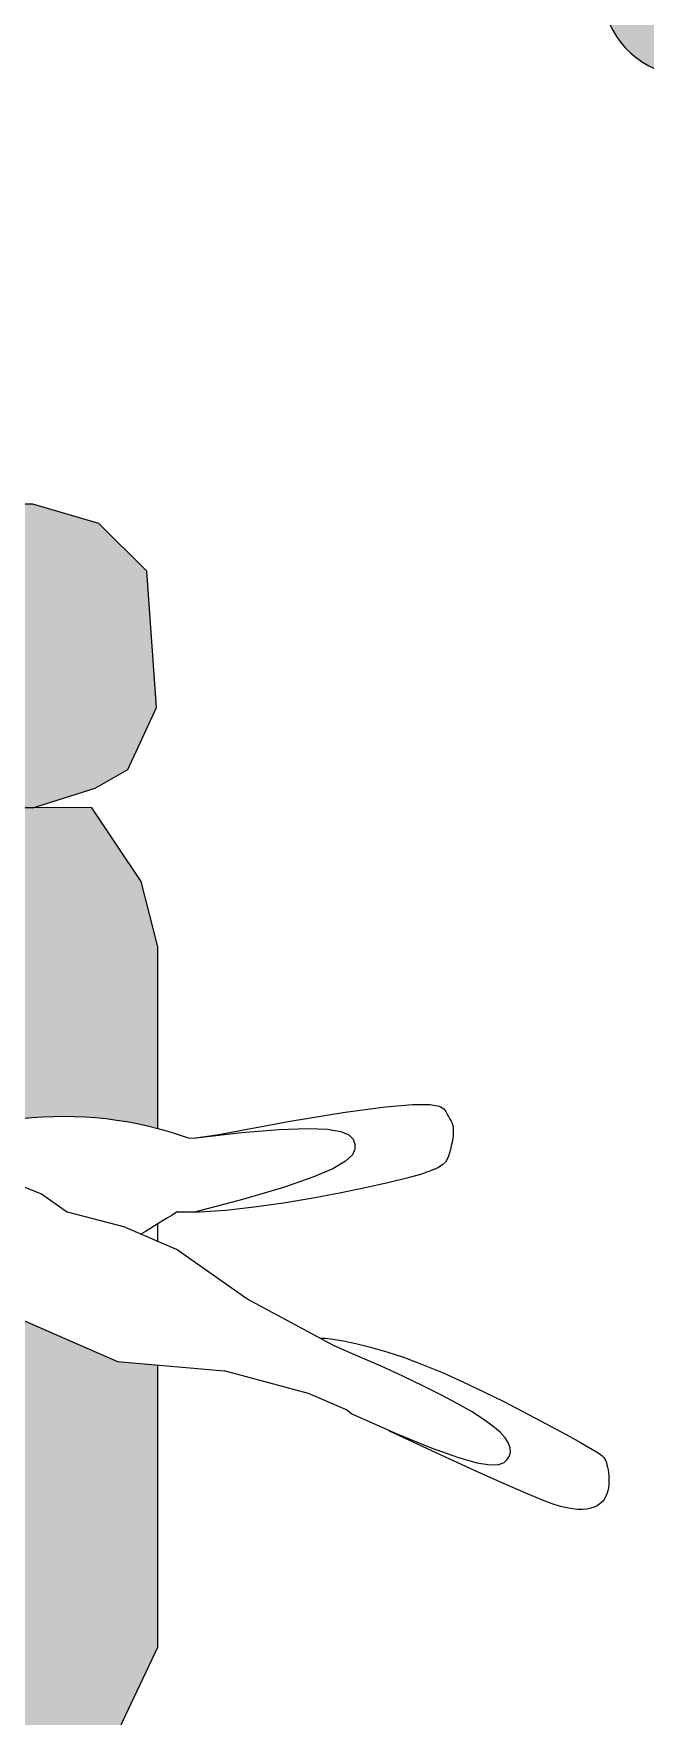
# Model space of a CAD drawing. Header units: inches. Extents: x 37.8 to 126.9, y 5.9 to 51.9.
# Drawn here: x 44.973 to 45.308, y 23.34 to 24.26 of the extents above; entities that cross this region are included whole.
import ezdxf

# ---------------------------------------------------------------- set-up
doc = ezdxf.new("R2010")
doc.units = ezdxf.units.IN
doc.header["$MEASUREMENT"] = 0
doc.layers.add('MOBL', color=251, linetype='Continuous')
doc.layers.add('si', color=15, linetype='Continuous')

# ---------------------------------------------------------------- blocks, each defined once
blk = doc.blocks.new('m12')
h = blk.add_hatch(color=254)
h.paths.add_polyline_path([(0.2282805397144333, 1.367704585758019), (0.3675900524026474, 1.406019230664924, -0.1101865181638969), (0.3799645286676423, 1.406624934638784), (0.4597569099921655, 1.392880477745848), (0.5434401565999002, 1.387490709320218), (0.6016997716746582, 1.372251504451026), (0.5999096138721133, 1.374448886654134), (0.5972262502061781, 1.376714969658905), (0.5937106442636382, 1.379026639826632), (0.5893792646718318, 1.381415400173865), (0.5842615332833229, 1.383914174862636), (0.5784386848495183, 1.386561572637442), (0.572004907346809, 1.389397623388049), (0.5650543887509504, 1.392462357004423), (0.5576813170387136, 1.395795803376354), (0.549979880185674, 1.399437992393817), (0.5420442661684342, 1.403428953946558), (0.5339686629631681, 1.407808717924578), (0.5258492284904117, 1.412586379931332), (0.5177900004496224, 1.417647298425434), (0.5098969864843588, 1.422845897578789), (0.5022761942384583, 1.428036601563444), (0.4950336313559191, 1.433073834551612), (0.4882753054800958, 1.437812020715499), (0.4821072242552791, 1.442105584227201), (0.476635395325051, 1.445808949258433), (0.4719336608313752, 1.448817862647732), (0.4679472009097501, 1.45119336189714), (0.4645890301940172, 1.453037807174946), (0.4617721633180718, 1.454453558649446), (0.4594096149153372, 1.455542976488688), (0.4574143996196654, 1.456408420860952), (0.4539780271172036, 1.457898962005941), (0.4512561622146524, 1.459623810832909), (0.4478348052730289, 1.46192211111406), (0.4455453602831806, 1.463411296890623), (0.4432946503162506, 1.464805221971379), (0.0299411707849231, 1.464694383533924), (-0.0140227327818254, 1.464682594857606), (-0.0507096129474575, 1.409658011802321), (-0.0631706782451147, 1.361111778246595), (-0.0631706782451147, 1.225824194692445, -0.09368281678352401), (0.0381534352998867, 1.233180814697728), (0.0486899664274461, 1.263570902162655, -0.1129517835340986), (0.0520539572955841, 1.268952195201563), (0.0749248662218634, 1.291903635497192, -0.083355158556612), (0.0787562574912499, 1.294643702845178)])
h.paths.add_polyline_path([(0.6581865462105726, 1.449896868492942), (0.6623791909344173, 1.464833165321653), (0.6172675253209406, 1.464851871830518), (0.6017808105990662, 1.464847719154064), (0.6043075048505357, 1.46291939556773), (0.6110621370801037, 1.457834145179991), (0.6173569103671344, 1.45314102149877), (0.623114627507448, 1.448870358593239), (0.6282580912973446, 1.445052490531857), (0.6327433165672626, 1.441693904281006), (0.636659166287032, 1.438705698395313), (0.6401277154611675, 1.435975124326889), (0.6448441051655152, 1.432095432990966), (0.6489641479635285, 1.428299517495729)])
h.paths.add_polyline_path([(0.9004850381104459, 1.411994461545418), (0.9153690883269976, 1.451714107181942), (0.9392968684946148, 1.464718335533843), (0.6623791909344172, 1.464833165321653), (0.6581865462105726, 1.449896868492942), (0.6489658651266103, 1.428303538811313), (0.6519704067884556, 1.42537417526591), (0.6550335783003958, 1.422240532064051), (0.6583447781495153, 1.418717278451824), (0.6618404756225159, 1.414837911182525), (0.6654200188627374, 1.410665176069865), (0.6689827560128438, 1.406261818927299), (0.6724280352164007, 1.401690585568307), (0.6756552046160768, 1.397014221806559), (0.6785636123554469, 1.392295473455303), (0.6810526065769411, 1.387597086328469), (0.683049025111814, 1.382980414117128), (0.6845896645402264, 1.378501242022818), (0.6857388111302506, 1.374213963124925), (0.686560751149955, 1.370172970502834), (0.6873297175066099, 1.365027937193384), (0.6877061944667275, 1.360071641083774), (0.6878621708849573, 1.357559724357858), (0.6880757876250972, 1.354219495640408), (0.6880067271842727, 1.351078722044259), (0.6872067694860371, 1.346384712895343), (0.6857121869368248, 1.340235367233386), (0.6843305943914403, 1.334869549164977), (0.7154399595144696, 1.37373261623361), (0.7190331384649649, 1.376285664435272), (0.7309097569871028, 1.382627548112168, -0.3118831241294631), (0.7630463354835229, 1.378942019294754), (0.7749165268776324, 1.368555601824937), (0.7760045200864171, 1.370534691204511), (0.7813156019772123, 1.364926033545543, 0.1123006124735272), (0.78955162915031, 1.355362516278091), (0.8279875159014409, 1.32697310920048, -0.1450929767631049), (0.8377286247859956, 1.314064314110055), (0.8425250255493233, 1.301254414510353), (0.8629205512941098, 1.243744283976639, -0.08540789270884899), (0.8645568859556078, 1.234234633559708), (0.8645568859556078, 1.189121849105276, 0.1581954524843626), (0.8699782359377723, 1.172415691398204, -0.0878135558825843), (0.8743132795220844, 1.163496263578053), (0.8759785115666999, 1.157644162392443, -0.2048137690311525), (0.8731492371332478, 1.135453495879346), (0.8659056723461162, 1.123114881284209, -0.1142386950338883), (0.8570798846039906, 1.113798163836008), (0.8305546628183547, 1.096231021337641), (0.7773254653309918, 1.056847698576054), (0.7749165268774048, 1.052686804883478), (0.7633813474544829, 1.042624201557268), (0.7630968592773114, 1.039921563875623), (0.7600382685300243, 1.021495523661086), (0.7565934611416197, 1.00648721353923), (0.752874173234204, 0.9944881043145408), (0.7489921409294309, 0.9850896667917362), (0.7450591003491807, 0.9778833717755328), (0.7411867876155616, 0.9724606900699658), (0.7374869388499976, 0.9684130924802052), (0.7340712901748238, 0.9653320498107396), (0.7296486015273244, 0.9617491890912933), (0.7249763564041368, 0.9586774299227926), (0.7210046942517582, 0.9567143230846537), (0.7168011588323449, 0.9553889172040508), (0.7137072088485976, 0.9545244839431348), (0.7094893662282363, 0.953775121660348), (0.7051211489331117, 0.9531117996455399), (0.6996965092953688, 0.952357690693426), (0.6940976408223009, 0.9516309945228066), (0.6891480039748644, 0.9510395401500774), (0.6849198416854598, 0.9506110647537588), (0.6820757410978179, 0.9504773728576892), (0.6795698087550766, 0.9504520680379756), (0.6783385473047755, 0.9504344927927384), (0.6768907072118918, 0.950401672484304), (0.6752127260531451, 0.9503509555920574), (0.673303820878084, 0.9502811700128851), (0.6711632087367704, 0.9501911436441356), (0.6687901066790821, 0.9500797043824576), (0.6661837317551318, 0.9499456801249828), (0.6633433010149351, 0.9497878987690436), (0.6602680315086137, 0.9496051882110812), (0.6569702476290998, 0.9493976249032176), (0.6535147031422514, 0.9491702795171498), (0.6499792591570417, 0.948929471278913), (0.6464417767832089, 0.9486815194152342), (0.642980117129082, 0.9484327431521264), (0.6396721413038992, 0.9481894617160884), (0.6365957104170198, 0.9479579943335928), (0.6338286855771003, 0.9477446602309101), (0.6298351644824298, 0.9474384775373532), (0.6249051021408129, 0.9472576708472316), (0.6189086129122668, 0.947326450471792), (0.6134806500683812, 0.9474676699271634), (0.6064731817736865, 0.9477159803739148), (0.597558412593827, 0.9480851548921688), (0.5865574900845614, 0.9485820002000735), (0.5738873337636475, 0.9491854575635398), (0.5601138061399235, 0.9498675018851392), (0.5458027697213416, 0.9506001080676519), (0.5315200870168383, 0.9513552510143152), (0.51783162053449, 0.9521049056277188), (0.5053032327825289, 0.9528210468106394), (0.4945007862698243, 0.9534756494660976), (0.4858413232438974, 0.9540500801435902), (0.479146604910735, 0.9545632719803062), (0.4740895722159156, 0.9550435497603752), (0.4686824451310314, 0.955730103256373), (0.4647685975536965, 0.9567548360558203), (0.4619226264041981, 0.9579425952526875), (0.4597973122670279, 0.9588069555043134), (0.4568633396336294, 0.9597571532667638), (0.4526367186970228, 0.960741991403438), (0.44663345965046, 0.961710272777282), (0.4383695726867201, 0.9626108002519234), (0.427361067999528, 0.963392376690308), (0.4131239557814393, 0.9640038049560642), (0.3951742462256788, 0.9643938879119106), (0.3946290414174755, 0.9663021047405121), (0.3892122088936958, 0.964125244412344), (0.3817963524470524, 0.9607155704184144), (0.3753231144914961, 0.957359915999178), (0.3695413270904759, 0.9540620209711508), (0.3641998223077087, 0.9508256251513232), (0.3590474322063497, 0.9476544683559492), (0.3538329888501746, 0.9445522904020446), (0.3483053243026035, 0.9415228311061136), (0.3422857584323542, 0.9385750475601073), (0.3358855623289445, 0.9357387659567862), (0.3292884948868936, 0.9330490297631966), (0.3226783150012129, 0.930540882447304), (0.3162387815666538, 0.9282493674766116), (0.3101536534775263, 0.9262095283188514), (0.3046066896290521, 0.9244564084415292), (0.2997816489155326, 0.9230250513121484), (0.2939525555518832, 0.9214281492214113), (0.2890330585068264, 0.9204498841750606), (0.2849788580309438, 0.9202793186120558), (0.2822871457915607, 0.9224008206510244), (0.2837201290274126, 0.9246197752826866), (0.2865434176151994, 0.9268910479290224), (0.2916407239945089, 0.9299156238629585), (0.2974896183734473, 0.9327408180793096), (0.3023605372497951, 0.93491000410745), (0.3081702886299796, 0.9373202005451736), (0.3150004097522092, 0.9399819342838825), (0.3219254740579482, 0.942534558711252), (0.3216086350835208, 0.9426929781984656), (0.3221035193806298, 0.942600187392776), (0.3150004097521996, 0.939981934283873), (0.3081702886299848, 0.937320200545176), (0.302360537249797, 0.9349100041074526), (0.2974896183734457, 0.9327408180793088), (0.2934759947627309, 0.9308021155695774), (0.2902381291792135, 0.9290833696863944), (0.2876944843851557, 0.927574053538591), (0.2857635231421227, 0.9262636402345382), (0.2843670324930372, 0.9251401946803524), (0.2834400966078191, 0.9241861489715572), (0.2829211239370579, 0.9233825270011948), (0.2827485229315698, 0.9227103526623066), (0.2828607020426261, 0.9221506498479356), (0.2831960697205886, 0.921684442451124), (0.2836930344165012, 0.9212927543649124), (0.2842900045811809, 0.9209566094823454), (0.2849537220095039, 0.9206668660290231), (0.2857642618712364, 0.9204537195623744), (0.2868300326801989, 0.9203571999719315), (0.2882594429502205, 0.9204173371479102), (0.290160901194894, 0.92067416098007), (0.292642815928275, 0.921167701358172), (0.2958135956639567, 0.9219379881724304), (0.2997816489155349, 0.9230250513121484), (0.3046066896290573, 0.92445640844153), (0.3101536534775328, 0.9262095283188532), (0.3162387815666475, 0.9282493674766062), (0.3226783150012197, 0.9305408824473052), (0.3292884948868949, 0.9330490297631936), (0.3358855623289381, 0.935738765956786), (0.3422857584323494, 0.9385750475601056), (0.3483053243026013, 0.9415228311061126), (0.3538329888501725, 0.9445522904020442), (0.3590474322063588, 0.9476544683559556), (0.3641998223076794, 0.9508256251513127), (0.3695413270904708, 0.9540620209711488), (0.3753231144914941, 0.9573599159991769), (0.3817963524470549, 0.9607155704184158), (0.3892122088936968, 0.9641252444123436), (0.3977734825802984, 0.9675657600578143), (0.3958295278160969, 1.000986828503526), (0.3720809704348347, 0.9982951300867196), (0.3515578259587391, 0.9958898854433748), (0.3340016027325292, 0.9937432421993416), (0.319147189305802, 0.9918265976823482), (0.3067294742277213, 0.9901113492203396), (0.2964833460475755, 0.9885688941412809), (0.2881436933148567, 0.9871706297726636), (0.2814454045787867, 0.98588795344267), (0.2761419289608943, 0.9846957252721028), (0.2720609578691448, 0.9835826565549736), (0.2690487432835201, 0.982540921378586), (0.2669515371844689, 0.981562693830256), (0.2656155915515228, 0.9806401479972916), (0.2648871583651271, 0.9797654579670051), (0.2646124896050424, 0.9789307978264788), (0.264637837251712, 0.9781283416632506), (0.264882264284097, 0.9773545228001692), (0.2655560776784112, 0.976622811502693), (0.2669423954102962, 0.9759509372725008), (0.269324335455168, 0.9753566296110422), (0.2729850157884386, 0.974857618019541), (0.2782075543857433, 0.9744716319994492), (0.2852750692222802, 0.9742164010522174), (0.2950522334505969, 0.9741029037500842), (0.2932104062160713, 0.9737258386762718), (0.27826000416053, 0.9703831351037036), (0.2675558176904345, 0.9676737071592922), (0.2604063962510289, 0.9655019817496396), (0.2561202892875367, 0.963772385781112), (0.2540060462454221, 0.9623893461600802), (0.2533722165703693, 0.961257289793366), (0.2535273497076105, 0.9602806435873388), (0.2539294030884776, 0.9593859963251814), (0.2546339660866578, 0.9585885842975584), (0.2558460360626213, 0.9579258056708112), (0.2588124408305837, 0.957169402344128), (0.2606126863870492, 0.9571537412896304), (0.256516480663569, 0.9575591961839512), (0.253716425585047, 0.9590903096481588), (0.2532689839800925, 0.96190719425237), (0.256120289287537, 0.9637723857811122), (0.2604063962510276, 0.9655019817496392), (0.2675558176904362, 0.9676737071592936), (0.2782600041605322, 0.9703831351037044), (0.2949045171498502, 0.9741046185010308), (0.285275069222283, 0.9742164010522174), (0.2782075543857413, 0.9744716319994496), (0.2729850157884376, 0.9748576180195412), (0.2677164017285735, 0.9755758177113094), (0.2640872408894941, 0.9773346783165808), (0.2652115007202227, 0.9807510656334876), (0.2701853916346951, 0.9830711032860232), (0.2761419289608979, 0.9846957252721044), (0.2814454045787876, 0.9858879534426694), (0.2881436933148489, 0.9871706297726616), (0.2964833460475805, 0.9885688941412808), (0.3067294742277094, 0.9901113492203404), (0.3191471893058048, 0.9918265976823484), (0.3340016027325448, 0.993743242199342), (0.3515578259586584, 0.9958898854433662), (0.3720809704348112, 0.998295130086718), (0.3846044230914198, 0.999714557681732), (0.3835436933072742, 1.003186036975193), (0.3953633609073675, 1.009001313434282), (0.4138058899113635, 1.008749522194875), (0.4282469073857581, 1.008675718528365), (0.4392679779132291, 1.008765081679257), (0.4474506660758408, 1.009002790892736), (0.4533765364560642, 1.009374025413535), (0.4576271536361655, 1.009863964486612), (0.4607840821988713, 1.010457787357154), (0.4634288867262065, 1.011140673269892), (0.4660830101279203, 1.011900133236868), (0.4690274086224217, 1.012733005339897), (0.4724829167548657, 1.013638459427737), (0.4766703690709155, 1.01461566534931), (0.4818106001157593, 1.015663792953319), (0.4881244444352483, 1.016782012088698), (0.4958327365745851, 1.01796949260438), (0.5051563110794185, 1.01922540434907), (0.5161986705397842, 1.02054596987091), (0.5285939897249124, 1.021915622515052), (0.5418591114486763, 1.023315848325401), (0.5555108785247285, 1.024728133346798), (0.5690661337671291, 1.026133963622892), (0.5820417199895463, 1.027514825198523), (0.5939544800062555, 1.028852204117585), (0.6043212566305503, 1.030127586424441), (0.612782391131537, 1.031328558956603), (0.619472218598504, 1.032467111724144), (0.6246485725753236, 1.033561335530294), (0.6285692866065336, 1.034629321178954), (0.6314921942357605, 1.035689159472667), (0.6336751290075423, 1.036758941215566), (0.635375924465961, 1.037856757210419), (0.6368524141548711, 1.039000698260905), (0.6383128380275572, 1.040202906338207), (0.6397670616722734, 1.041451728086032), (0.6411753570860127, 1.042729561315582), (0.6424979962657744, 1.044018803838754), (0.6436952512090097, 1.045301853466752), (0.6447273939122625, 1.046561108011473), (0.6455546963729831, 1.047778965283896), (0.6461374305879417, 1.048937823096139), (0.6464432714649321, 1.050030279697011), (0.6464695055522044, 1.051089735086862), (0.6462208223088057, 1.052159789703409), (0.6457019111933274, 1.053284043984376), (0.644917461664817, 1.054506098368167), (0.6438721631818694, 1.055869553292042), (0.6425707052037581, 1.057418009194183), (0.6417220055728929, 1.058389199020902), (0.6205989466920978, 1.056800049208277), (0.5434401565996722, 1.036517499606816), (0.4597569099919382, 1.03119864918699), (0.3786921153944149, 1.01716820396814, -0.0881714616881914), (0.3687353232608075, 1.017213098864203), (0.2282805397142054, 1.042829202105395), (0.1065852421049833, 1.071480076367834), (0.0564335232409121, 1.075455517497402, -0.2626432162375301), (0.04483822073916599, 1.083266117520906), (0.043620270012002, 1.085697904276811), (-0.0330759502560345, 1.05233221485605), (-0.0631706782451147, 1.049728895639395), (-0.0631706782451147, 0.8395642744326323), (-0.021287653216632, 0.7512983952403829), (0.0220127781796001, 0.7359848280393836), (0.9211451131589862, 0.7362254951522971), (0.9153690883269971, 0.7492215510239943), (0.9004850381104459, 0.7889411966605175), (0.8942545054615036, 0.8374874302160153), (0.8942545054615036, 1.363448227989919)])
h.paths.add_polyline_path([(0.2429739101698942, 0.9461568795345556), (0.2431024028844603, 0.9451751083945508), (0.2435212161844902, 0.9442815692264046), (0.2444007194974346, 0.9434919138554962), (0.2470528974799894, 0.9424940355689472), (0.2490033719338936, 0.942400441425434), (0.2449083215463915, 0.9430361672103796), (0.2424000465095492, 0.9452882029053084)], flags=17)
h.paths.add_polyline_path([(0.2491293252667219, 0.9334991236289624), (0.2484456775396211, 0.9323584795349688), (0.2485867286509346, 0.931381556305496), (0.2490337983438167, 0.9304961893292324), (0.2507393332967387, 0.9293471296517086), (0.2523535551397347, 0.9293072046416456), (0.248779646799883, 0.9300454007847108), (0.2483518022626108, 0.9330086618549124)], flags=16)
h.paths.add_polyline_path([(1.061440464872248, 1.615005983687069), (1.03928745989856, 1.662254189607665), (0.9980967162757676, 1.690810797581434), (0.0299411707849231, 1.690810797581661), (-0.0192108090004697, 1.676272888067614), (-0.05486330138001001, 1.640966536391033), (-0.0621322561369198, 1.539460775320094), (-0.0406715325686948, 1.493250991507693), (-0.0164416833786154, 1.479232293047743), (0.0299411707849169, 1.464694383533926), (0.4197456501453729, 1.464798907437909), (0.4432946503162495, 1.46480522197138), (0.4427159042299834, 1.465163654953363), (0.4392171594988713, 1.467215198352275), (0.4349198484753794, 1.469601940137177), (0.4297244273968797, 1.47234193300323), (0.4236502879050497, 1.47538138822892), (0.4167465554935464, 1.478648556738338), (0.4090623556560315, 1.4820716894551), (0.4006468138857271, 1.485579037303748), (0.3915490556757989, 1.489098851207925), (0.3818182065203896, 1.492559382091942), (0.3715033919124814, 1.495888880879649), (0.3606816705446306, 1.499034078268325), (0.3495418339041161, 1.502015624048233), (0.3383006066773991, 1.504872647783272), (0.3271747135511173, 1.507644279037093), (0.3163808792114649, 1.51036964737296), (0.3061358283448335, 1.51308788235474), (0.2966562856374822, 1.515838113546354), (0.2881589757760139, 1.51865947051101), (0.2807234658091617, 1.521580491867781), (0.2738806922363889, 1.524587352456364), (0.2670244339187653, 1.527655636172539), (0.2595484697183121, 1.530760926910942), (0.2508465784967548, 1.533878808567123), (0.2403125391156199, 1.536984865036175), (0.2273401304364527, 1.540054680213417), (0.2113231313210235, 1.54306383799394, -0.1290311879506918), (0.2052864708930892, 1.54547678568995), (0.1989500446311467, 1.544692756402128), (0.1942075196075153, 1.544256570480002), (0.190103818919174, 1.544011318721686), (0.1864436578482552, 1.543894103801903), (0.183031751676026, 1.543842028395374), (0.1796728156846325, 1.543792195176592), (0.1761715651555309, 1.543681706820052), (0.1723649946484371, 1.543460793669056), (0.1682192158339102, 1.543132196738269), (0.1637326196600971, 1.542711784711399), (0.1589035970755097, 1.542215426271692), (0.1537305390286644, 1.541658990102194), (0.1482118364672161, 1.541058344886772), (0.1423458803401527, 1.540429359308295), (0.136131061595597, 1.539787902050425), (0.1295911662489415, 1.539148763785084), (0.1228515605849844, 1.538522423140875), (0.1160630059552711, 1.537918280734399), (0.1093762637117089, 1.537345737182698), (0.1029420952064712, 1.536814193103292), (0.0969112617908092, 1.53633304911273), (0.0914345248167618, 1.535911705828311), (0.0866626456361541, 1.535559563866856), (0.0827058987263433, 1.535284403154037), (0.07789572737996, 1.534987831804597), (0.0732771905965815, 1.534889662800764), (0.070515340854909, 1.535580341051435), (0.0693845606241143, 1.539725189586252), (0.0703348009084739, 1.540684086609572), (0.0718106087078942, 1.541013108459311), (0.070015268961697, 1.540361643709957), (0.0694755710323989, 1.539817029104142), (0.0695111240948033, 1.539555526741711), (0.0698055811769791, 1.538267307296337), (0.0699267509605764, 1.537737803566871), (0.07006779487619501, 1.537220810387226), (0.0702484060957432, 1.536729028381159), (0.0704882777904464, 1.536275158172883), (0.0708071031322118, 1.535871900386155), (0.0712245752920354, 1.535531955644728), (0.0717724652290605, 1.535265961724235), (0.0725308550504469, 1.535076305007122), (0.0735919046505853, 1.534963309027034), (0.0750477739236427, 1.534927297317835), (0.0769906227644686, 1.534968593413168), (0.079512611067226, 1.535087520847356), (0.0827058987263485, 1.535284403154038), (0.0866626456361074, 1.535559563866853), (0.0914345248168888, 1.535911705828313), (0.0969112617908566, 1.536333049112724), (0.1029420952063899, 1.536814193103289), (0.1093762637117624, 1.53734573718271), (0.1160630059553207, 1.537918280734406), (0.1228515605848908, 1.538522423140876), (0.1295911662489709, 1.539148763785072), (0.1361310615954752, 1.539787902050421), (0.1423458803401396, 1.540429359308289), (0.1482118364671323, 1.54105834488677), (0.1537305390284616, 1.541658990102163), (0.1589035970755262, 1.542215426271688), (0.1637326196600988, 1.542711784711402), (0.1682192158339141, 1.54313219673827), (0.1723649946484223, 1.543460793669054), (0.1761715651555211, 1.543681706820052), (0.1796728156846442, 1.543792195176593), (0.183031751676026, 1.543842028395374), (0.1864436578482594, 1.543894103801904), (0.1901038189191697, 1.544011318721686), (0.1942075196075117, 1.544256570480001), (0.1989500446311433, 1.544692756402127), (0.2045266787085897, 1.545382773813118), (0.2111327065581761, 1.546389520038933), (0.2114796143173407, 1.547251366661158), (0.2123433761571505, 1.549967112364129), (0.2131166179547109, 1.55333896839511), (0.2136610204122462, 1.557334450915959), (0.2138382642317538, 1.56192107608831), (0.2135100301154579, 1.567066360073795), (0.2125847160682496, 1.572638200736036), (0.2111575893065945, 1.578106022746624), (0.2093706343498527, 1.582839632477998), (0.2073658357171551, 1.586208836303285), (0.2049411294908506, 1.587810739126339), (0.2224723636529688, 1.585819196649936), (0.2355489133960566, 1.584344928017345), (0.2454514276006865, 1.583254033712139), (0.2527081354358047, 1.582498088851933), (0.257847266069344, 1.582028668553675), (0.2613970486700063, 1.58179734793498), (0.2638857124063634, 1.581755702113014), (0.2658414864467902, 1.581855306205398), (0.2677068059463093, 1.582050934292055), (0.2695567992538174, 1.582306818625488), (0.2747066222245634, 1.583103006528797), (0.2786097526960172, 1.583525566952633), (0.2827956854737786, 1.583576585603523), (0.2867584402456536, 1.583211807572979), (0.2899156240150526, 1.582837763590765), (0.2937826850545662, 1.582339012621332), (0.2985618957291289, 1.581720993611044), (0.3044555284031281, 1.580989145505333), (0.3116658554419877, 1.580148907250308), (0.3203951492103369, 1.579205717791636), (0.3307452073584606, 1.57816574864), (0.3424159286782924, 1.577038101563175), (0.3550067372480378, 1.575832610894406), (0.3681170571452198, 1.574559110966428), (0.381346312447699, 1.573227436111898), (0.3942939272331138, 1.571847420663739), (0.4065593255790871, 1.570428898954788), (0.4177419315635681, 1.568981705317811), (0.4275354495816787, 1.567513457897803), (0.4360107052978059, 1.566022910089259), (0.4433328046936835, 1.564506599099104), (0.4496668537510737, 1.562961062134035), (0.4551779584519413, 1.561382836400526), (0.4600312247778208, 1.559768459105723), (0.4643917587106853, 1.558114467456333), (0.4684246662323043, 1.556417398658817), (0.4722667353707842, 1.55468090018917), (0.4759414823397434, 1.552937060597509), (0.47944410539934, 1.551225078703941), (0.4827698028093431, 1.549584153327703), (0.485913772830121, 1.548053483288193), (0.4888712137217305, 1.546672267405021), (0.4916373237440469, 1.545479704497664), (0.4942073011568518, 1.544514993385745), (0.496598259854408, 1.543785267423119), (0.5009041589315198, 1.542640599423392), (0.5053479052211227, 1.541162311726318), (0.5099732602768606, 1.538780607776743), (0.513819146183095, 1.536436112069397), (0.5183509421744965, 1.533286309165758), (0.5236557567391209, 1.529228515703385), (0.5296623640676864, 1.524362090763129), (0.5362599547761573, 1.518836904036559), (0.5433377194809144, 1.51280282521496), (0.5507848487980028, 1.506409723990145), (0.5584905333439437, 1.499807470053376), (0.5663439637348818, 1.493145933096464), (0.5742343305871503, 1.4865749828107), (0.5820564265468424, 1.480224566283819), (0.5897274523799738, 1.474144940188581), (0.5971702108825016, 1.46836643859365), (0.6017808105990725, 1.464847719154062), (0.9980967162757672, 1.464953989060631), (1.031672364438918, 1.477934265412386), (1.056248354331501, 1.513240617089195)])
h.paths.add_polyline_path([(0.0590738648438674, 1.565001255458355), (0.0581961684447379, 1.564088525514535), (0.0580536869399566, 1.563154609191087), (0.05819233718148099, 1.562190013505642), (0.0597373212658623, 1.560756583039613), (0.0617108121389275, 1.560626493100926), (0.0578243428300473, 1.561651338936751), (0.058287190717405, 1.56468514460816)], flags=16)
h.paths.add_polyline_path([(0.0579879130765888, 1.550745167153261), (0.0579879007204054, 1.550740564950269), (0.0580477771061403, 1.550741742023546)], flags=16)
h.paths.add_polyline_path([(1.062478886980443, 1.359554145084302), (1.05451765081807, 1.403427479153378), (1.03582605287147, 1.443406730316837), (0.9970582941673454, 1.464694383533697), (0.9392968684946152, 1.464718335533844), (0.9153690883269971, 1.451714107181942), (0.9004850381104462, 1.411994461545418), (0.8942545054615038, 1.36344822798992), (0.8942545054615038, 0.8374874302160153), (0.9004850381104462, 0.7889411966605157), (0.915369088326997, 0.7492215510239927), (0.9211451131589862, 0.7362254951522971), (0.980097399734632, 0.7362412746722385), (0.9803130358359692, 0.7361416392414872), (0.9911739022213624, 0.7359816691453033), (1.02994166092526, 0.7538944505106429), (1.05451765081807, 0.7975081790525561), (1.062478886980443, 0.8413815131216335)])
h.paths.add_polyline_path([(1.051402384493712, 0.6308414306959093), (1.043441148331112, 0.6747147647649853), (1.018865158438529, 0.7183284933068991), (0.9803130358359686, 0.7361416392414872), (0.9736653644388048, 0.7362395530353841), (0.9101686588784631, 0.7362225571292064), (0.9042925858402672, 0.7230013927935494), (0.8894085356234883, 0.6832817471570252), (0.8831780029745457, 0.6347355136012988), (0.8831780029747733, 0.1087747158276216), (0.889408535623488, 0.0602284822721232), (0.9042925858402671, 0.0205088366355994), (0.9277298666845354, 0.0077711840027866), (0.9864522676338556, 0.0077869019901867), (1.02474955038474, 0.0288162135007042), (1.043441148331339, 0.06879546466416299), (1.051402384493712, 0.1126687987332384)])
h.paths.add_polyline_path([(0.8831780029745461, 0.6347355136013004), (0.8894085356234882, 0.6832817471570248), (0.9042925858402666, 0.7230013927935484), (0.9101686588784628, 0.7362225571292065), (0.6739620880527166, 0.7361593326724272), (0.647110043723842, 0.7211841541045487), (0.6301491492909009, 0.6814645084680252), (0.6228801945337638, 0.6329182749123), (0.6228801945337638, 0.1105919545170757), (0.6301491492909009, 0.0620457209615785), (0.6471100437238422, 0.0223260753250548), (0.6512164028991393, 0.007697170763044001), (0.9277298666845352, 0.0077711840027866), (0.9042925858402668, 0.0205088366355995), (0.889408535623488, 0.0602284822721233), (0.8831780029747734, 0.1087747158276222)])
h.paths.add_polyline_path([(0.6228801945337638, 0.6329182749122991), (0.6301491492909009, 0.6814645084680253), (0.6471100437238421, 0.7211841541045487), (0.6739620880527166, 0.7361593326724271), (0.010211150730356, 0.7359816691455309), (-0.0323641557035899, 0.7209245485773863), (-0.0742471807318452, 0.6326586693853642), (-0.0742471807318452, 0.1111111655711738), (-0.0617861154341881, 0.0625649320156754), (-0.0250911673453374, 0.0075161462528683), (0.0212541604592265, 0.0075167152843411), (0.0212876532170867, 0.0075285602840722), (0.6512164028991392, 0.007697170763044001), (0.6471100437238418, 0.0223260753250546), (0.6301491492909009, 0.0620457209615778), (0.6228801945337638, 0.1105919545170761)])
h.paths.add_polyline_path([(1.06247888698067, -0.0976116781655483), (1.05451765081807, -0.0537383440964734), (1.02994166092526, -0.0101246155545595), (0.9911739022213624, 0.0077881658110073), (0.9864522676338556, 0.0077869019901867), (0.9859817916808422, 0.0075285602838449), (0.9211377461899616, 0.0075277641237041), (0.9153690883269956, -0.0054517160679116), (0.9004850381104461, -0.0451713617044338), (0.8942545054615036, -0.0937175952599316), (0.8942545054612763, -0.6196783930338375), (0.9004850381102185, -0.6682246265893353), (0.91536908832677, -0.7079442722258591), (0.9392515566608162, -0.720923874581255), (0.9970582941673454, -0.7209245485776139), (1.035826052871243, -0.6996368953607542), (1.054517650817842, -0.6596576441972952), (1.062478886980215, -0.6157843101282201)])
h.paths.add_polyline_path([(0.8942545054615038, -0.0937175952599317), (0.9004850381104461, -0.045171361704433), (0.9153690883269964, -0.0054517160679112), (0.9211377461899614, 0.0075277641237041), (0.6847133887732595, 0.007524861287395001), (0.6581865462105725, -0.0072689547569097), (0.6412256517776314, -0.0469886003934336), (0.6339566970207214, -0.0955348339489325), (0.6339566970204942, -0.6178611543441548), (0.641225651777404, -0.6664073878998806), (0.6581865462105726, -0.7061270335361775), (0.6623391391623531, -0.7209206459271371), (0.9392515566608166, -0.720923874581255), (0.91536908832677, -0.7079442722258592), (0.9004850381102187, -0.6682246265893351), (0.8942545054612764, -0.6196783930338378)])
h.paths.add_polyline_path([(0.6339566970207217, -0.0955348339489311), (0.6412256517776315, -0.0469886003934337), (0.6581865462105726, -0.0072689547569098), (0.6847133887732595, 0.007524861287395001), (0.0212541604592265, 0.0075167152843411), (-0.0212876532168593, -0.0075285602840722), (-0.0631706782451147, -0.0957944394760944), (-0.0631706782453421, -0.6173419432902847), (-0.0507096129474576, -0.6658881768457832), (-0.0140227327820527, -0.7209127599010686), (0.6623391391623532, -0.7209206459271371), (0.6581865462105725, -0.7061270335361766), (0.641225651777404, -0.6664073878998805), (0.6339566970204941, -0.6178611543441547)])
h.paths.add_polyline_path([(1.0562483543315, -0.7694707821331122), (1.031672364438691, -0.7341644304563033), (0.9980967162755404, -0.721184154104549), (0.0299411707846955, -0.7209245485773864), (-0.0164416833790708, -0.7354624580914333), (-0.040671532568922, -0.7494811565513828), (-0.0621322561371471, -0.7956909403635564), (-0.0548633013802373, -0.8971967014342681), (-0.0192108090004695, -0.9325030531110772), (0.0299411707846958, -0.947040962625124), (0.9980967162755404, -0.9470409626253512), (1.039287459898333, -0.9184843546515821), (1.061440464872021, -0.8712361487309861)])
at = {"layer": 'si', "linetype": 'ByBlock'}
for p, q in [((-0.0893375680318514, 1.218705855993221), (-0.1071143481021863, 1.221187986189079)), ((-0.0856196939059828, 1.218823194842116), (-0.0893375680318514, 1.218705855993221)), ((0.0453120852669144, 1.185870819400406), (0.0235638968829335, 1.177218822717122)), ((0.0235638968829335, 1.177218822717122), (0.0040850846783087, 1.163602565642122)), ((-0.0387493907039698, 1.152326602751827), (0.0040850846783087, 1.163602565642122)), ((-0.0387493907039698, 1.152326602751827), (-0.0766668843648404, 1.135873625452632)), ((-0.1292522613541678, 1.098949367737532), (-0.0766668843648404, 1.135873625452632)), ((-0.1718861265501346, 1.076160664737699), (-0.1292522613541678, 1.098949367737532)), ((0.0437046104732417, 1.085734595493477), (-0.0330759502560341, 1.05233221485605)), ((-0.1939179869564214, 1.064104603785608), (-0.1718861265501346, 1.076160664737699)), ((-0.1752901908189415, 1.028361928963477), (-0.1125986738686606, 1.04545316831286)), ((-0.0330759502560341, 1.05233221485605), (-0.1125986738686606, 1.04545316831286)), ((-0.2037088695112743, 1.016403305582343), (-0.1752901908189415, 1.028361928963477)), ((-0.2036573930588474, 1.016447704022766), (-0.2074396866908046, 1.013185475765112))]:
    blk.add_line(p, q, dxfattribs=at)
at = {"layer": 'si'}
for points in [[(0.4478340318562461, 1.464806439181302), (0.0299411707849231, 1.464694383533924), (-0.0164416833786163, 1.479232293047743), (-0.0406715325686946, 1.493250991507693), (-0.0621322561369198, 1.539460775320094), (-0.05486330138001001, 1.640966536391033), (-0.0192108090004695, 1.676272888067614), (0.0299411707849231, 1.690810797581661), (0.998096716275768, 1.690810797581434), (1.039287459898559, 1.662254189607665), (1.061440464872248, 1.615005983687069), (1.056248354331501, 1.513240617089195), (1.031672364438918, 1.477934265412386)], [(-0.0631706782451147, 1.225824194692222), (-0.0631706782451147, 1.361111778246595), (-0.0507096129474576, 1.409658011802321), (-0.0140227327818252, 1.464682594857606), (0.4197456501453729, 1.464798907437909)], [(-0.0631706782451147, 1.141729834591387), (-0.0631706782451147, 1.154817427122452)], [(-0.0140186984597222, 0.7512983952406103), (-0.021287653216632, 0.7512983952403829), (-0.0631706782451147, 0.8395642744326323), (-0.0631706782451147, 1.049772773018275)]]:
    blk.add_lwpolyline(points, dxfattribs=at)
at = {"layer": 'si', "linetype": 'ByBlock'}
for points in [[(-0.1071143481021863, 1.221187986189079), (-0.1615288345283261, 1.23119308558671), (-0.2027043137732107, 1.23793284663634), (-0.2325284333933268, 1.241917507420339), (-0.2528888409453884, 1.243657306021304), (-0.2656731839863369, 1.243662480521834), (-0.2727691100724314, 1.242443269004525), (-0.2760642667601587, 1.240509909551519), (-0.2774463016066875, 1.238372640245643), (-0.2784844428024371, 1.236444192322096), (-0.2794742410737854, 1.234747269628314), (-0.2803928277810428, 1.233207069164564), (-0.2812173342849746, 1.231748787930655), (-0.281924891945664, 1.230297622927309), (-0.2824926321236489, 1.228778771154338), (-0.2828976861794672, 1.227117429612007), (-0.2831171854734293, 1.225238795300583), (-0.2831360801360461, 1.223090972280488), (-0.2829705953772645, 1.220713692852541), (-0.2826447751774594, 1.218169596377947), (-0.2821826635165507, 1.215521322217909), (-0.2816083043749131, 1.212831509733632), (-0.2809457417324665, 1.210162798286091), (-0.2802190195693583, 1.207577827236718), (-0.2794521818657358, 1.205139235946262), (-0.2785923045537402, 1.202884492777911), (-0.27727859137417, 1.200750382101659), (-0.2750732780198177, 1.198648517289257), (-0.2715386001832485, 1.196490511712681), (-0.2662367935570273, 1.194187978743912), (-0.2587300938344015, 1.191652531754471), (-0.2485807367077086, 1.188795784116337), (-0.2353509578697412, 1.18552934920126), (-0.2188195795383763, 1.181822210674226), (-0.1996317700309191, 1.177872833371111), (-0.1786492841895324, 1.173937052421024), (-0.1567338768570607, 1.170270702953075), (-0.1347473028756667, 1.167129620096147), (-0.1135513170877402, 1.164769638979578), (-0.0940076743358986, 1.163446594732022), (-0.0769781294620771, 1.163416322482589)], [(-0.0893375680318514, 1.218705855993221), (-0.125466736750468, 1.222788177574329), (-0.1534899220243915, 1.225082659004556), (-0.1744495631312475, 1.225819299010936), (-0.1893880993486618, 1.225228096320734), (-0.199347969954033, 1.223539049660985), (-0.2053716142252142, 1.220982157758953), (-0.2085014714398312, 1.217787419341675), (-0.2097799808755099, 1.214184833136187), (-0.2098783229175751, 1.210335294296783), (-0.2079826423828308, 1.206123283683837), (-0.2029078251960072, 1.201364178584981), (-0.1934687572816074, 1.19587335628762), (-0.1784803245643616, 1.189466194079614), (-0.1567574129687728, 1.181958069248366), (-0.1271149084195713, 1.173164359081056), (-0.0904053021574782, 1.163440191043036)], [(-0.1838542418656743, 1.069611588760153), (-0.1877312838812486, 1.069620473435634), (-0.1936088129505151, 1.069013572161566), (-0.2013059676080502, 1.067745859201522), (-0.2106418863877479, 1.065772308819077), (-0.2214357078241846, 1.063047895278032), (-0.2335065704514818, 1.059527592841959), (-0.2466736128042157, 1.05516637577466), (-0.2607559734162805, 1.049919218339482), (-0.2755437241676191, 1.043791342241092), (-0.2907106703196405, 1.036988958946494), (-0.3059015504791205, 1.029768527363785), (-0.3207611032526074, 1.022386506401289), (-0.334934067246877, 1.015099354966423), (-0.3480651810689324, 1.008163531967738), (-0.3597991833255492, 1.001835496312878), (-0.3697808126232758, 0.9963717069101676), (-0.3777576853203755, 0.9919580064988622), (-0.3838889287808342, 0.9884977731458092), (-0.3884365481201257, 0.9858237687485598), (-0.3916625484537235, 0.983768755205574), (-0.3938289348968737, 0.9821654944146304), (-0.3951977125652775, 0.9808467482735068), (-0.3960308865741808, 0.979645278680664), (-0.3965904620390574, 0.9783938475341074), (-0.3970922404912471, 0.976957011408558), (-0.3975672091250999, 0.9753265055878728), (-0.3980001515512867, 0.973525860032396), (-0.3983758513800239, 0.9715786047026996), (-0.3986790922215277, 0.9695082695595828), (-0.3988946576866965, 0.9673383845636179), (-0.3990073313855191, 0.9650924796751496), (-0.3990018969282118, 0.9627940848549768), (-0.398862051043352, 0.9604684193952834), (-0.3985671429284139, 0.9581474599146986), (-0.3980954348992327, 0.9558648723641454), (-0.3974251892711891, 0.9536543226938649), (-0.3965346683601183, 0.9515494768540976), (-0.3954021344809462, 0.949584000795994), (-0.3940058499499628, 0.947791560469568), (-0.3923240770820939, 0.9462058218255152), (-0.3903381664827066, 0.9448570250494868), (-0.3880418219141575, 0.943761707269232), (-0.3854318354285624, 0.942932979847228), (-0.3825049990775824, 0.9423839541461801), (-0.3792581049133332, 0.9421277415287932), (-0.3756879449877033, 0.9421774533577718), (-0.371791311352581, 0.9425462009960484), (-0.3675649960600822, 0.9432470958063276), (-0.3628380505251698, 0.9443675368829644), (-0.3567685636160149, 0.9462920742487312), (-0.3483468835636359, 0.9494795456578232), (-0.3365633585995056, 0.9543887888646622), (-0.3204083369548698, 0.9614786416236712), (-0.2988721668607468, 0.9712079416892719), (-0.2709451965483822, 0.9840355268154326), (-0.2356177742490217, 1.000420234757257)], [(-0.2074396866908046, 1.013185475765112), (-0.2406065512172972, 0.9985683675590736), (-0.266553907368916, 0.9880187255514556), (-0.2862222497903985, 0.9809865889189949), (-0.3005520731264823, 0.9769219968393372), (-0.3104838720214502, 0.9752749884894456), (-0.3169581411198123, 0.9754956030469656), (-0.3209153750663063, 0.9770338796888608), (-0.3232960685056696, 0.9793398575927768), (-0.3248591272047179, 0.9819610535653281), (-0.3256371014197157, 0.9848348949328736), (-0.3254809525296878, 0.987996286651196), (-0.3242416419136589, 0.9914801336763048), (-0.321770130950199, 0.9953213409639828), (-0.3179173810185603, 0.9995548134700128), (-0.3125343534970852, 1.004215456150632), (-0.3054720097647987, 1.009338173961396), (-0.2966267892188625, 1.014944124568955), (-0.2860770433271682, 1.020999476483666), (-0.2739466015764265, 1.027456650926296), (-0.2603592934526659, 1.034268069117388), (-0.2454389484425974, 1.041386152277937), (-0.2293093960322494, 1.048763321629166), (-0.2120944657081054, 1.056351998391392), (-0.1939179869564214, 1.064104603785608)]]:
    blk.add_lwpolyline(points, dxfattribs=at)
at = {"layer": 'si'}
for centre, radius, start, end in [((0.0069508031574514, 0.9614841825143684), 0.2734824751101911, 83.43454769090519, 109.7847729327419), ((0.4624904331276412, 2.014268926208387), 1.007460412765454, 237.6239571933687, 239.3878793162189)]:
    blk.add_arc(centre, radius, start, end, dxfattribs=at)
blk = doc.blocks.new('m1')
h = blk.add_hatch(color=254)
h.paths.add_polyline_path([(1.080994266944799, 0.3987588015233996), (0.5135727554866207, 0.7793292859460051), (0.4589674056398973, 0.7985035747753486, 0.2985949529565714), (0.3880017958215318, 0.7809382814035523), (0.2738468114798707, 0.6578645009576577), (-0.0196233345123497, 0.2125334804171393, 0.5000000000008351), (0.0917094206228608, 0.1391659439189258), (0.3484957983660223, 0.5288305868919299, -0.1052631578947274), (0.8773263852579123, 0.1803347885261246), (0.969895881823669, 0.1808282887082917, 0.1987484631621055), (1.016901986235398, 0.2005756576799661), (1.062714764585467, 0.2468795126364529), (1.09341150436317, 0.316077947762547, 0.2525941743964251)])
h.paths.add_polyline_path([(0.1828667366120606, 0.108889707559394), (0.1834149848210722, 0.1087615893517492), (0.1904617983711341, 0.1389165765240378), (0.1975590544289557, 0.169428819175443), (0.2040703780969931, 0.1974267070067871), (0.209678159755788, 0.2214027019768351), (0.2140647897859105, 0.2398492660445896), (0.2172512345022017, 0.2526153191467225), (0.2173218030820136, 0.2546726351083582), (0.2174289970029366, 0.2573623519332235), (0.2175401022887179, 0.2600935971341353), (0.2176421284115098, 0.2628505043432459), (0.2177220848434664, 0.2656172071927254), (0.2177669810567409, 0.268377839314724), (0.2177638265234865, 0.271116534341402), (0.2176996307158564, 0.2738174259049187), (0.2175746936927139, 0.2764741310995709), (0.2174424778597631, 0.27911820086826), (0.2173697362094175, 0.281790669616002), (0.2174232217340912, 0.2845325717478288), (0.2176696874261979, 0.2873849416687757), (0.2181758862781516, 0.290388813783871), (0.2190085712823663, 0.2935852224981461), (0.2202344954312557, 0.2970152022166312), (0.2219040208983849, 0.3006992951271802), (0.2240019465819254, 0.3045760745489407), (0.2264966805611986, 0.3085636215838815), (0.2293566309155275, 0.3125800173339745), (0.2325502057242347, 0.3165433429011894), (0.2360458130666414, 0.3203716793874954), (0.239811861022071, 0.3239831078948641), (0.2438167576698455, 0.3272957095252653), (0.2480223334038584, 0.3302435508362158), (0.2523641078762902, 0.3328246402074227), (0.2567710230538945, 0.3350529714741392), (0.2611720209034187, 0.3369425384716172), (0.26549604339162, 0.3385073350351117), (0.2696720324852459, 0.3397613549998748), (0.2736289301510506, 0.340718592201161), (0.2772956783557872, 0.341393040474223), (0.2806256909300943, 0.3418057544256535), (0.2836702691601672, 0.3420060317474054), (0.2865051861960957, 0.3420502309027717), (0.289206215187963, 0.3419947103550444), (0.2918491292858747, 0.3418958285675162), (0.2945097016398644, 0.3418099440034793), (0.2972637054000704, 0.3417934151262267), (0.3001869137165593, 0.3419026003990506), (0.3033473633122568, 0.3421786784289246), (0.3067821452014408, 0.3426021083975455), (0.3105206139712131, 0.3431381696302898), (0.3145921242087327, 0.3437521414525434), (0.3190260305010241, 0.3444093031896665), (0.3238516874352763, 0.345074934167052), (0.3290984495985834, 0.3457143137100731), (0.3347956715780613, 0.3462927211441078), (0.3409529794036162, 0.3467776752434597), (0.3475010848763484, 0.3471456525781357), (0.3543509712401672, 0.3473753691670689), (0.3614136217389581, 0.347445541029192), (0.3686000196166383, 0.347334884183438), (0.37582114811709, 0.3470221146487398), (0.3829879904842237, 0.3464859484440304), (0.3900115299619358, 0.3457051015882425), (0.3968271859726656, 0.3446649440516202), (0.4034681226530206, 0.3433774616096477), (0.4099919403181447, 0.3418612939891223), (0.4164562392831914, 0.3401350809168392), (0.4229186198633006, 0.3382174621195931), (0.4294366823736224, 0.336127077324182), (0.4360680271292943, 0.3338825662574015), (0.4428702544454579, 0.3315025686460524), (0.4498774474023861, 0.3290063098618492), (0.4570296201405542, 0.3264153578562847), (0.4642432695655502, 0.3237518662257621), (0.4714348925830063, 0.3210379885666937), (0.4785209860985259, 0.3182958784754749), (0.4854180470176832, 0.3155476895485351), (0.4920425722460854, 0.3128155753822694), (0.4983110586893359, 0.3101216895730951), (0.5041610207072642, 0.3074872774593929), (0.5096140424766219, 0.3049299513474798), (0.5147127256283908, 0.302466415285625), (0.5194996717935537, 0.3001133733221195), (0.5240174826030918, 0.2978875295052444), (0.528308759687956, 0.2958055878832931), (0.5324161046791751, 0.2938842525045346), (0.5363821192077022, 0.2921402274172588), (0.5402517955985914, 0.2905758660351514), (0.5440796889531586, 0.2891361192335069), (0.5479227450667635, 0.2877515872530191), (0.5518379097348626, 0.2863528703343782), (0.5558821287527663, 0.2848705687182892), (0.5601123479158967, 0.2832352826454382), (0.5645855130196225, 0.2813776123565236), (0.5693585698593338, 0.2792281580922407), (0.574476769926474, 0.2767267448969823), (0.5799385874967432, 0.2738500970299232), (0.5857308025418867, 0.2705841635539434), (0.5918401950336533, 0.2669148935319153), (0.5982535449437985, 0.2628282360267153), (0.6049576322440755, 0.2583101401012119), (0.6119392369062396, 0.2533465548182883), (0.6191851389020393, 0.247923429240822), (0.6266648418597808, 0.2420469159518562), (0.6342787440340363, 0.2358039816151348), (0.6419099673359301, 0.2293017964145764), (0.6494416336765596, 0.2226475305341072), (0.6567568649670711, 0.2159483541576496), (0.6637387831185791, 0.2093114374691046), (0.6702705100421974, 0.2028439506524082), (0.6762351676490485, 0.1966530638914694), (0.6815478673023835, 0.1908179105368357), (0.6862516781739235, 0.1853054766055276), (0.6904216588875367, 0.1800547112811843), (0.6941328680670714, 0.1750045637474481), (0.6974603643363801, 0.1700939831879594), (0.7004792063193214, 0.1652619187863645), (0.7032644526397493, 0.1604473197263011), (0.7058911619215156, 0.1555891351914231), (0.7084237385076113, 0.1506472210525583), (0.7108839696175174, 0.1456650599294605), (0.7132829881898233, 0.1407070411290083), (0.715631927163213, 0.1358375539581572), (0.7179419194762536, 0.1311209877238235), (0.7202240980675592, 0.1266217317329336), (0.7224895958757455, 0.1224041752924102), (0.7247495458394412, 0.1185327077091758), (0.7270069367265903, 0.1150433756863671), (0.7292321806224838, 0.1118588555119593), (0.7313875454417611, 0.1088734808701597), (0.7334352990990524, 0.1059815854451468), (0.7353377095089866, 0.1030775029211069), (0.7370570445861987, 0.100055566982235), (0.7385555722453166, 0.0968101113127208), (0.7397955604009742, 0.0932354695967552), (0.7407433934024621, 0.0892548811135642), (0.7413819213377059, 0.0849072075225244), (0.741698110729292, 0.0802602160780418), (0.7416789280998055, 0.0753816740345265), (0.7413113399718321, 0.0703393486463892), (0.740582312867957, 0.06520100716804), (0.7394788133107659, 0.0600344168538874), (0.737987807822845, 0.0549073449583454), (0.7361013285811046, 0.0498800132953034), (0.7338316703797707, 0.0449824619166169), (0.7311961936673911, 0.0402371854336178), (0.7282122588925186, 0.03566667845765), (0.7248972265037003, 0.0312934356000415), (0.7212684569494917, 0.0271399514721339), (0.7173433106784354, 0.0232287206852602), (0.7131391481390886, 0.0195822378507596), (0.7086743452612236, 0.0162160547954125), (0.7039713398995233, 0.013117952207772), (0.6990535853898958, 0.0102687679918405), (0.6955472218942041, 0.0084710431837141), (0.6966978173693676, 0.0062268699074794), (0.6806420789792877, -0.0122671210405881), (0.6651846173940835, -0.0300545615083099), (0.6503264367475344, -0.0471385081814609), (0.6360685411734189, -0.0635220177458161), (0.6224119348055172, -0.0792081468871505), (0.6093576217776073, -0.0941999522912388), (0.596906606223469, -0.1085004906438559), (0.5851868329752201, -0.1219669589072733), (0.5785478718181923, -0.1345190974797603), (0.5601095021542459, -0.1667641823578587), (0.5391228010206627, -0.2014062484763281), (0.5162295250200217, -0.2374267845093272), (0.492071430754924, -0.2738072791310056), (0.4680463244229217, -0.3084393784039567), (0.528830586892127, -0.348495798365775), (0.6093932764260038, -0.3767848179294327, 0.3441506982844009), (0.6871470503322143, -0.3505671466352851), (0.7318727626500341, -0.282697390944898, -0.5000000000013789), (0.6205400075145415, -0.2093298544469544), (0.8223007328842562, 0.0968352221746464, 0.1052631578947215), (0.2934701459923862, 0.4453310205404179), (0.0917094206228609, 0.1391659439189258, -0.5000000000008356), (-0.0196233345123496, 0.2125334804171393), (-0.0643490468303298, 0.1446637247265698, 0.3441506982821992), (-0.0577722343586659, 0.0628727644535009), (0, 0), (0.1111353009575863, -0.0732374155237245), (0.1153158570039741, -0.0612569367170103), (0.1226411443871245, -0.0411263885920646), (0.1311753327556268, -0.0185458709190887), (0.1411917041359251, 0.0071153069172303), (0.1529635405544663, 0.0364878355322111), (0.166764124037695, 0.0702024055411566)])
h.paths.add_polyline_path([(1.02534290864196, 0.1626336295955755), (1.062714764585467, 0.246879512636453), (1.016961118649439, 0.2006354239465316, -0.1990762199036593), (0.9698958818236688, 0.1808282887082917), (0.877326385257902, 0.1803347885261246), (0.6205400075145413, -0.2093298544469546, 0.5000000000013789), (0.7318727626500341, -0.282697390944898)])
h.paths.add_polyline_path([(0.3758784409221402, -0.123932761803134), (0.3933599123044613, -0.0785891477104232), (0.4126047450274525, -0.0301744403129213), (0.4339584723551385, 0.0223249338130652), (0.4323287742443798, 0.0229945333760672), (0.4247900981045543, 0.0263707560280929), (0.4007631200522486, 0.0192879456895883), (0.3902990560754521, 0.042813911387968), (0.3869737443662999, 0.0449085062846781), (0.3829619040127273, 0.0474575437969491), (0.372846916398979, 0.0305456171638697), (0.3635754897271728, 0.0151355542034583), (0.3549617058001313, 0.0009186615078917), (0.3468332205544006, -0.0123910588254288), (0.3390176899265298, -0.0250796046991804), (0.3313427698530353, -0.0374329740160318), (0.323636116270449, -0.0497371646786408), (0.3157253851153464, -0.0622781745896387), (0.3074865046598107, -0.0752574676241827), (0.2989884925182632, -0.0885383715473602), (0.2903486386406886, -0.1018996800968022), (0.2816842329770783, -0.1151201870100829), (0.273112565477429, -0.1279786860248003), (0.264750926091717, -0.1402539708785575), (0.2567166047699492, -0.1517248353089384), (0.2491268914620983, -0.162170073053554), (0.2481114663773372, -0.1635037868497167), (0.34011846785653, -0.2241357817277548), (0.3457320789661463, -0.2072270847288837), (0.3600419550771476, -0.1666603762547372)], flags=17)
at = {"layer": 'si'}
blk.add_arc((-0.0086826692627255, 0.107979956477493), 0.0666666666666667, 146.6153866517935, 222.5791436517956, dxfattribs=at)
blk = doc.blocks.new('A$C31920F50')
at = {"layer": 'MOBL'}
for name, p, xscale, yscale, zscale, rotation in [('m12', (1.079531444540009, 2.219157467910236), 0.7344000000002326, 0.7344000000002326, 0.7344000000002326, 180), ('m1', (1.466696594170458, 0.7573516717759503), -0.7343999999997958, 0.7343999999998234, 0.7343999999999035, 146.5138840840613)]:
    blk.add_blockref(name, p, dxfattribs=dict(at, xscale=xscale, yscale=yscale, zscale=zscale, rotation=rotation))

msp = doc.modelspace()

# ---------------------------------------------------------------- block references
at = {"xscale": -1, "rotation": 180}
msp.add_blockref('A$C31920F50', (43.91526030817559, 24.98060844783778), dxfattribs=at)

doc.saveas('drawing.dxf')
